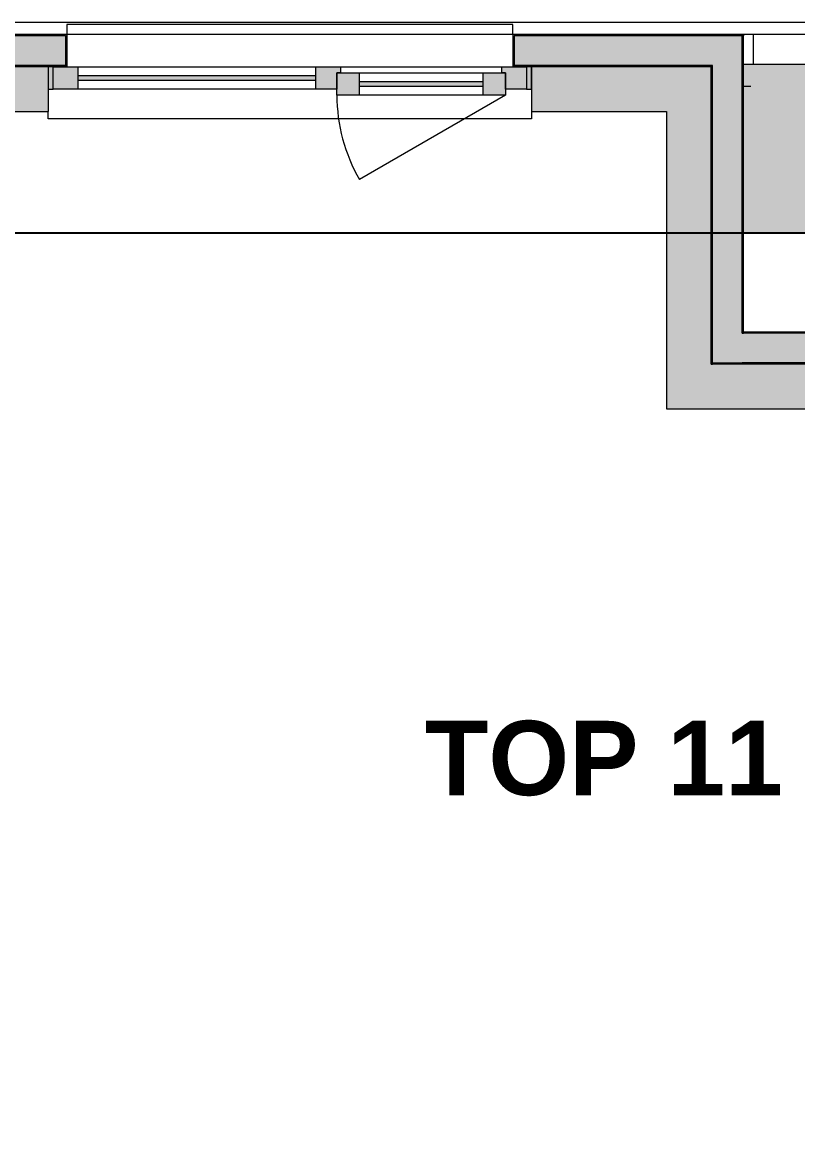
# Model space of a CAD drawing. Header units: metres. Extents: x -4 to 206, y -18 to 45.
# Drawn here: x 178.209 to 181.339, y 36.377 to 40.833 of the extents above; entities that cross this region are included whole.
import ezdxf

# ---------------------------------------------------------------- set-up
doc = ezdxf.new("R2010")
doc.units = ezdxf.units.M
doc.header["$MEASUREMENT"] = 0
doc.set_wipeout_variables(frame=1)
for name, pattern in [('Baufluchtlinie', [0.013, 0.008, -0.005]), ('Punkt 1_1', [0.075, 0.025, -0.05]), ('UNSICHTBAR', [0.4, 0, -0.4]), ('Wipeout_Contour', [1, 0, -1])]:
    doc.linetypes.add(name, pattern=pattern)
for name, color, linetype in [('110 Wand Aussen', 7, 'Continuous'), ('140 Geländer transparent', 7, 'Continuous'), ('165 Fassadengestaltung Bänder', 7, 'Continuous'), ('815 Raumbegrenzung', 7, 'Continuous'), ('905 VP Beschriftung Übersicht.Übersicht', 7, 'Continuous'), ('Neubau_840 Baulinien', 7, 'Continuous')]:
    doc.layers.add(name, color=color, linetype=linetype)
doc.styles.add('ERSTELLTER_STIL_8', font='arial.ttf')
doc.linetypes.add('Grenze Bundesland', pattern='A,0,[2,415_260415_PP_VA_1_6 3 St1.Shx,S=1.5873e-05,R=0,X=0,Y=0],-0.003,0', length=0.003)
doc.linetypes.add('Grenze Grundstück', pattern='A,0,[1,415_260415_PP_VA_1_6 3 St1.Shx,S=0.00031746,R=0,X=0,Y=0],-0.04,0', length=0.04)

# ---------------------------------------------------------------- blocks, each defined once
blk = doc.blocks.new('Decke_2_3', base_point=(168.0292, 39.9854))
at = {"layer": '165 Fassadengestaltung Bänder', "color": 7, "linetype": 'Continuous', "lineweight": 13, "flags": 128}
blk.add_lwpolyline([(168.0292, 39.9854), (168.0292, 40.0482), (171.7342, 40.8333), (173.9192, 40.8333), (181.1192, 40.8333), (183.2439, 40.8333), (187.0142, 40.0343), (187.0142, 39.9833), (186.9642, 39.9833), (186.9642, 39.9908), (183.2392, 40.7833), (171.7395, 40.7833)], close=True, dxfattribs=at)
blk = doc.blocks.new('2-Flügelfenster 1+1 27[2]_3', base_point=(168.0292, 39.9833))
at = {"layer": '110 Wand Aussen', "linetype": 'Continuous', "lineweight": 0, "true_color": 0x000000}
for points in [[(178.3342, 40.6533), (178.3142, 40.6533), (178.3142, 40.5633), (178.3342, 40.5633)], [(180.2442, 40.5633), (180.2642, 40.5633), (180.2642, 40.6533), (180.2442, 40.6533)]]:
    blk.add_hatch(color=18, dxfattribs=at).paths.add_polyline_path(points)
at = {"layer": '110 Wand Aussen', "linetype": 'Continuous', "lineweight": 0, "true_color": 0xffffff}
for points in [[(178.3342, 40.6533), (178.3342, 40.5633), (178.4342, 40.5633), (178.4342, 40.6533)], [(179.4442, 40.5633), (179.4442, 40.6533), (179.3942, 40.6533), (179.3942, 40.5633)], [(179.4442, 40.6533), (179.4442, 40.5633), (179.4792, 40.5633), (179.4792, 40.6283), (179.4942, 40.6283), (179.4942, 40.6533)], [(180.2442, 40.5633), (180.2442, 40.6533), (180.1442, 40.6533), (180.1442, 40.6283), (180.1592, 40.6283), (180.1592, 40.5633)], [(178.4342, 40.5983), (179.3942, 40.5983), (179.3942, 40.6183), (178.4342, 40.6183)], [(179.5692, 40.6283), (179.4792, 40.6283), (179.4792, 40.5383), (179.5692, 40.5383)], [(180.1592, 40.6283), (180.0692, 40.6283), (180.0692, 40.5383), (180.1592, 40.5383)], [(180.0692, 40.5733), (180.0692, 40.5933), (179.5692, 40.5933), (179.5692, 40.5733)]]:
    blk.add_hatch(color=7, dxfattribs=at).paths.add_polyline_path(points)
at = {"layer": '110 Wand Aussen', "color": 7, "linetype": 'Continuous', "lineweight": 13}
for p, q in [((180.1892, 40.8233), (178.3892, 40.8233)), ((178.3892, 40.8233), (178.3892, 40.7833)), ((180.1892, 40.7833), (180.1892, 40.8233)), ((178.3892, 40.7833), (178.3892, 40.7783)), ((178.3892, 40.7783), (178.3892, 40.6583)), ((180.1892, 40.7833), (180.1892, 40.7783)), ((180.1892, 40.7783), (180.1892, 40.6583)), ((178.3842, 40.6533), (178.3142, 40.6533)), ((178.3842, 40.6533), (178.3142, 40.6533)), ((178.3342, 40.6533), (178.4342, 40.6533)), ((178.3342, 40.5633), (178.3342, 40.6533)), ((178.3842, 40.6533), (178.3892, 40.6533)), ((178.3842, 40.6533), (178.3892, 40.6533)), ((178.3892, 40.6583), (178.3892, 40.6533)), ((178.4342, 40.6533), (179.3942, 40.6533)), ((178.4342, 40.6533), (178.4342, 40.5633)), ((179.3942, 40.5633), (179.3942, 40.6533)), ((179.3942, 40.6533), (179.4442, 40.6533)), ((179.4442, 40.6533), (179.4942, 40.6533)), ((179.4942, 40.6533), (180.1442, 40.6533)), ((179.4942, 40.6533), (179.4942, 40.6283)), ((180.1442, 40.6283), (180.1442, 40.6533)), ((180.1442, 40.6533), (180.2442, 40.6533)), ((180.1892, 40.6583), (180.1892, 40.6533)), ((180.1942, 40.6533), (180.1892, 40.6533)), ((180.1942, 40.6533), (180.1892, 40.6533)), ((180.2442, 40.6533), (180.2442, 40.5633)), ((178.4342, 40.6183), (179.3942, 40.6183)), ((179.3942, 40.5983), (178.4342, 40.5983)), ((179.4942, 40.6283), (179.4792, 40.6283)), ((179.4792, 40.6283), (179.4792, 40.5633)), ((179.4792, 40.5383), (179.4792, 40.6283)), ((179.4792, 40.6283), (179.5692, 40.6283)), ((179.5692, 40.6283), (180.0692, 40.6283)), ((179.5692, 40.6283), (179.5692, 40.5383)), ((180.0692, 40.5383), (180.0692, 40.6283)), ((180.0692, 40.6283), (180.1592, 40.6283)), ((180.1592, 40.6283), (180.1442, 40.6283)), ((180.1592, 40.5633), (180.1592, 40.6283)), ((180.1592, 40.6283), (180.1592, 40.5383)), ((178.4342, 40.5633), (178.3342, 40.5633)), ((179.3942, 40.5633), (178.4342, 40.5633)), ((179.4442, 40.5633), (179.3942, 40.5633)), ((179.4792, 40.5633), (179.4442, 40.5633)), ((179.5692, 40.5933), (180.0692, 40.5933)), ((180.0692, 40.5733), (179.5692, 40.5733)), ((180.2442, 40.5633), (180.1592, 40.5633)), ((179.5692, 40.5383), (179.4792, 40.5383)), ((180.0692, 40.5383), (179.5692, 40.5383)), ((180.1592, 40.5383), (180.0692, 40.5383)), ((178.3142, 40.4433), (178.3142, 40.4733)), ((180.2642, 40.4733), (180.2642, 40.4433)), ((180.2642, 40.4433), (178.3142, 40.4433))]:
    blk.add_line(p, q, dxfattribs=at)
at = {"layer": '110 Wand Aussen', "color": 7, "linetype": 'Continuous', "lineweight": 18}
for p, q in [((178.3142, 40.6533), (178.3142, 40.5633)), ((178.3142, 40.6533), (178.3142, 40.5633)), ((180.2642, 40.6533), (180.1942, 40.6533)), ((180.2642, 40.6533), (180.1942, 40.6533)), ((180.2642, 40.6533), (180.2642, 40.5633)), ((180.2642, 40.6533), (180.2642, 40.5633)), ((178.3142, 40.5633), (178.3142, 40.4733)), ((180.2642, 40.5633), (180.2642, 40.4733))]:
    blk.add_line(p, q, dxfattribs=at)
at = {"layer": '110 Wand Aussen', "color": 8, "linetype": 'Baufluchtlinie', "lineweight": 0, "ltscale": 200}
blk.add_line((180.1592, 40.5383), (179.5703, 40.1983), dxfattribs=at)
at = {"layer": '110 Wand Aussen', "color": 7, "linetype": 'Continuous', "lineweight": 13, "flags": 128}
for points in [[(178.3342, 40.6533), (178.3142, 40.6533), (178.3142, 40.5633), (178.3342, 40.5633)], [(180.2442, 40.5633), (180.2642, 40.5633), (180.2642, 40.6533), (180.2442, 40.6533)]]:
    blk.add_lwpolyline(points, close=True, dxfattribs=at)
at = {"layer": '110 Wand Aussen', "color": 8, "linetype": 'Baufluchtlinie', "lineweight": 0, "ltscale": 200}
blk.add_arc((180.1592, 40.5383), 0.68, 180, 210, dxfattribs=at)
blk = doc.blocks.new('Wand_20_3', base_point=(173.9192, 40.7833))
at = {"layer": '110 Wand Aussen', "linetype": 'Continuous', "lineweight": 0, "true_color": 0x000000}
for points in [[(178.3842, 40.7833), (176.6642, 40.7833), (176.6642, 40.7783), (178.3842, 40.7783)], [(176.6642, 40.7783), (176.6642, 40.6583), (178.3842, 40.6583), (178.3842, 40.7783)], [(178.3842, 40.7833), (178.3842, 40.6533), (178.3892, 40.6533), (178.3892, 40.7833)], [(180.1942, 40.7833), (180.1892, 40.7833), (180.1892, 40.6533), (180.1942, 40.6533)], [(181.1142, 40.7833), (180.1942, 40.7833), (180.1942, 40.7783), (181.1142, 40.7783)], [(180.1942, 40.7783), (180.1942, 40.6583), (180.9942, 40.6583), (180.9942, 40.7783)], [(180.9942, 40.6583), (181.1142, 40.6583), (181.1142, 40.7783)], [(180.9942, 40.6583), (181.1142, 40.7783), (180.9942, 40.7783)], [(181.1142, 40.7783), (181.1192, 40.7783), (181.1192, 40.7833)], [(181.1142, 40.7783), (181.1192, 40.7833), (181.1142, 40.7833)], [(176.6642, 40.6533), (178.3842, 40.6533), (178.3842, 40.6583), (176.6642, 40.6583)], [(176.7342, 40.6533), (176.7342, 40.5633), (176.7342, 40.4733), (178.3142, 40.4733), (178.3142, 40.5633), (178.3142, 40.6533)], [(180.1942, 40.6533), (180.9892, 40.6533), (180.9892, 40.6583), (180.1942, 40.6583)], [(180.2642, 40.5633), (180.2642, 40.4733), (180.8092, 40.4733), (180.8092, 40.6533), (180.2642, 40.6533)], [(180.8092, 40.4733), (180.9892, 40.4733), (180.9892, 40.6533)], [(180.8092, 40.4733), (180.9892, 40.6533), (180.8092, 40.6533)], [(180.9892, 40.6533), (180.9942, 40.6533), (180.9942, 40.6583)], [(180.9892, 40.6533), (180.9942, 40.6583), (180.9892, 40.6583)]]:
    blk.add_hatch(color=18, dxfattribs=at).paths.add_polyline_path(points)
at = {"layer": '110 Wand Aussen', "color": 7, "linetype": 'Continuous', "lineweight": 13}
for p, q in [((178.3842, 40.7783), (176.6642, 40.7783)), ((178.3842, 40.7833), (178.3892, 40.7833)), ((178.3842, 40.7783), (178.3842, 40.6533)), ((178.3892, 40.7833), (178.3892, 40.7783)), ((178.3892, 40.7783), (178.3892, 40.6583)), ((180.1892, 40.7833), (180.1892, 40.7783)), ((180.1942, 40.7833), (180.1892, 40.7833)), ((180.1892, 40.7783), (180.1892, 40.6583)), ((180.9942, 40.7783), (180.1942, 40.7783)), ((180.1942, 40.7783), (180.1942, 40.6533)), ((181.1142, 40.7783), (180.9942, 40.7783)), ((181.1142, 40.6583), (181.1142, 40.7783)), ((178.3842, 40.6583), (176.6642, 40.6583)), ((178.3842, 40.6533), (178.3142, 40.6533)), ((178.3842, 40.6533), (178.3892, 40.6533)), ((178.3892, 40.6583), (178.3892, 40.6533)), ((180.1892, 40.6583), (180.1892, 40.6533)), ((180.1942, 40.6533), (180.1892, 40.6533)), ((180.9892, 40.6583), (180.1942, 40.6583)), ((180.9942, 40.6583), (180.9892, 40.6583)), ((180.9942, 40.6533), (180.9942, 40.6583))]:
    blk.add_line(p, q, dxfattribs=at)
at = {"layer": '110 Wand Aussen', "color": 7, "linetype": 'Continuous', "lineweight": 18}
for p, q in [((178.3142, 40.6533), (176.7342, 40.6533)), ((178.3142, 40.6533), (178.3142, 40.5633)), ((180.2642, 40.6533), (180.1942, 40.6533)), ((180.8092, 40.6533), (180.2642, 40.6533)), ((180.2642, 40.6533), (180.2642, 40.5633)), ((180.9892, 40.6533), (180.8092, 40.6533)), ((180.9892, 40.4733), (180.9892, 40.6533)), ((178.3142, 40.5633), (178.3142, 40.4733)), ((180.2642, 40.5633), (180.2642, 40.4733))]:
    blk.add_line(p, q, dxfattribs=at)
at = {"layer": '110 Wand Aussen', "color": 7, "linetype": 'Continuous', "lineweight": 13, "flags": 128}
for points in [[(178.3842, 40.7833), (176.6642, 40.7833)], [(181.1192, 40.7833), (180.1942, 40.7833)], [(181.1192, 40.7833), (181.1192, 40.7783)]]:
    blk.add_lwpolyline(points, dxfattribs=at)
at = {"layer": '110 Wand Aussen', "color": 7, "linetype": 'Continuous', "lineweight": 18, "flags": 128}
for points in [[(177.5792, 40.4733), (178.3142, 40.4733)], [(180.2642, 40.4733), (180.8092, 40.4733)]]:
    blk.add_lwpolyline(points, dxfattribs=at)
at = {"layer": '110 Wand Aussen', "color": 7, "linetype": 'Continuous', "lineweight": 13}
blk.add_blockref('2-Flügelfenster 1+1 27[2]_3', (168.0292, 39.9833), dxfattribs=at)
blk = doc.blocks.new('Wand_24_3', base_point=(181.1192, 39.5833))
at = {"layer": '110 Wand Aussen', "linetype": 'Continuous', "lineweight": 0, "true_color": 0x000000}
for points in [[(181.1142, 40.7783), (181.1142, 39.5833), (181.1192, 39.5833), (181.1192, 40.7783)], [(180.9892, 40.6533), (180.9892, 39.4583), (180.9942, 39.4583), (180.9942, 40.6533)], [(180.9942, 40.6583), (180.9942, 39.5783), (181.1142, 39.5783), (181.1142, 40.6583)], [(180.8092, 40.4733), (180.8092, 39.4533), (180.9892, 39.4533), (180.9892, 40.4733)], [(181.1142, 39.5783), (180.9942, 39.4583), (181.1142, 39.4583)], [(181.1142, 39.5783), (180.9942, 39.5783), (180.9942, 39.4583)], [(181.1192, 39.5833), (181.1142, 39.5783), (181.1192, 39.5783)], [(181.1192, 39.5833), (181.1142, 39.5833), (181.1142, 39.5783)], [(180.9892, 39.4533), (180.8092, 39.2733), (180.9892, 39.2733)], [(180.9892, 39.4533), (180.8092, 39.4533), (180.8092, 39.2733)], [(180.9942, 39.4583), (180.9892, 39.4533), (180.9942, 39.4533)], [(180.9942, 39.4583), (180.9892, 39.4583), (180.9892, 39.4533)]]:
    blk.add_hatch(color=18, dxfattribs=at).paths.add_polyline_path(points)
at = {"layer": '110 Wand Aussen', "color": 7, "linetype": 'Continuous', "lineweight": 13}
for p, q in [((181.1142, 40.6583), (181.1142, 40.7783)), ((180.9942, 40.6533), (180.9942, 40.6583)), ((180.9942, 39.4583), (180.9942, 40.6533)), ((181.1142, 39.5783), (181.1142, 40.6583)), ((181.1142, 39.5783), (181.1192, 39.5783)), ((180.9942, 39.4583), (181.1142, 39.4583))]:
    blk.add_line(p, q, dxfattribs=at)
at = {"layer": '110 Wand Aussen', "color": 7, "linetype": 'Continuous', "lineweight": 18}
for p, q in [((180.9892, 40.4733), (180.9892, 40.6533)), ((180.9892, 39.4533), (180.9892, 40.4733)), ((180.9892, 39.4533), (180.9942, 39.4533))]:
    blk.add_line(p, q, dxfattribs=at)
at = {"layer": '110 Wand Aussen', "color": 7, "linetype": 'Continuous', "lineweight": 13, "flags": 128}
blk.add_lwpolyline([(181.1192, 39.5833), (181.1192, 40.7783)], dxfattribs=at)
at = {"layer": '110 Wand Aussen', "color": 7, "linetype": 'Continuous', "lineweight": 18, "flags": 128}
for points in [[(180.8092, 40.4733), (180.8092, 39.2733)], [(180.8092, 39.2733), (180.9892, 39.2733)]]:
    blk.add_lwpolyline(points, dxfattribs=at)
blk = doc.blocks.new('1-Flügelfenster 27[6]_3', base_point=(168.0292, 39.9833))
at = {"layer": '110 Wand Aussen', "linetype": 'Continuous', "lineweight": 0, "true_color": 0x000000}
for points in [[(182.1492, 39.3633), (182.1492, 39.4533), (182.1292, 39.4533), (182.1292, 39.3633)], [(183.2792, 39.4533), (183.2792, 39.3633), (183.2992, 39.3633), (183.2992, 39.4533)]]:
    blk.add_hatch(color=18, dxfattribs=at).paths.add_polyline_path(points)
at = {"layer": '110 Wand Aussen', "linetype": 'Continuous', "lineweight": 0, "true_color": 0xffffff}
for points in [[(182.1492, 39.3633), (182.2342, 39.3633), (182.2342, 39.4283), (182.2492, 39.4283), (182.2492, 39.4533), (182.1492, 39.4533)], [(183.2792, 39.4533), (183.1792, 39.4533), (183.1792, 39.4283), (183.1942, 39.4283), (183.1942, 39.3633), (183.2792, 39.3633)], [(182.2342, 39.4283), (182.2342, 39.3383), (182.3242, 39.3383), (182.3242, 39.4283)], [(183.1042, 39.4283), (183.1042, 39.3383), (183.1942, 39.3383), (183.1942, 39.4283)], [(182.3242, 39.3733), (183.1042, 39.3733), (183.1042, 39.3933), (182.3242, 39.3933)]]:
    blk.add_hatch(color=7, dxfattribs=at).paths.add_polyline_path(points)
at = {"layer": '110 Wand Aussen', "color": 7, "linetype": 'Continuous', "lineweight": 13}
for p, q in [((182.2042, 39.5833), (183.2242, 39.5833)), ((182.2042, 39.5833), (182.2042, 39.5783)), ((182.2042, 39.5783), (182.2042, 39.4583)), ((183.2242, 39.5833), (183.2242, 39.5783)), ((183.2242, 39.5783), (183.2242, 39.4583)), ((182.2492, 39.4533), (182.1492, 39.4533)), ((182.1492, 39.4533), (182.1492, 39.3633)), ((182.1992, 39.4533), (182.2042, 39.4533)), ((182.1992, 39.4533), (182.2042, 39.4533)), ((182.2042, 39.4583), (182.2042, 39.4533)), ((183.1792, 39.4533), (182.2492, 39.4533)), ((182.2492, 39.4283), (182.2492, 39.4533)), ((183.2792, 39.4533), (183.1792, 39.4533)), ((183.1792, 39.4533), (183.1792, 39.4283)), ((183.2242, 39.4583), (183.2242, 39.4533)), ((183.2292, 39.4533), (183.2242, 39.4533)), ((183.2292, 39.4533), (183.2242, 39.4533)), ((183.2292, 39.4533), (183.2992, 39.4533)), ((183.2292, 39.4533), (183.2992, 39.4533)), ((183.2792, 39.3633), (183.2792, 39.4533)), ((182.2342, 39.3633), (182.2342, 39.4283)), ((182.2342, 39.4283), (182.2492, 39.4283)), ((182.2342, 39.4283), (182.2342, 39.3383)), ((182.3242, 39.4283), (182.2342, 39.4283)), ((183.1042, 39.4283), (182.3242, 39.4283)), ((182.3242, 39.3383), (182.3242, 39.4283)), ((183.1042, 39.4283), (183.1042, 39.3383)), ((183.1942, 39.4283), (183.1042, 39.4283)), ((183.1792, 39.4283), (183.1942, 39.4283)), ((183.1942, 39.4283), (183.1942, 39.3633)), ((183.1942, 39.3383), (183.1942, 39.4283)), ((182.1492, 39.3633), (182.2342, 39.3633)), ((183.1042, 39.3933), (182.3242, 39.3933)), ((182.3242, 39.3733), (183.1042, 39.3733)), ((183.1942, 39.3633), (183.2792, 39.3633)), ((182.2342, 39.3383), (182.3242, 39.3383)), ((182.3242, 39.3383), (183.1042, 39.3383)), ((183.1042, 39.3383), (183.1942, 39.3383)), ((182.1292, 39.2733), (183.2992, 39.2733))]:
    blk.add_line(p, q, dxfattribs=at)
at = {"layer": '110 Wand Aussen', "color": 7, "linetype": 'Punkt 1_1', "lineweight": 13}
for p, q in [((182.2042, 39.5833), (183.2242, 39.5833)), ((182.1292, 39.2733), (183.2992, 39.2733))]:
    blk.add_line(p, q, dxfattribs=at)
at = {"layer": '110 Wand Aussen', "color": 7, "linetype": 'Continuous', "lineweight": 18}
for p, q in [((182.1292, 39.4533), (182.1292, 39.3633)), ((182.1292, 39.4533), (182.1292, 39.3633)), ((182.1292, 39.4533), (182.1992, 39.4533)), ((182.1292, 39.4533), (182.1992, 39.4533)), ((183.2992, 39.4533), (183.2992, 39.3633)), ((183.2992, 39.4533), (183.2992, 39.3633)), ((182.1292, 39.3633), (182.1292, 39.2733)), ((183.2992, 39.3633), (183.2992, 39.2733))]:
    blk.add_line(p, q, dxfattribs=at)
at = {"layer": '110 Wand Aussen', "color": 8, "linetype": 'Continuous', "lineweight": 0}
blk.add_line((183.1942, 39.3383), (183.1942, 38.3783), dxfattribs=at)
at = {"layer": '110 Wand Aussen', "color": 7, "linetype": 'Continuous', "lineweight": 13, "flags": 128}
for points in [[(182.1492, 39.3633), (182.1292, 39.3633), (182.1292, 39.4533), (182.1492, 39.4533)], [(183.2792, 39.4533), (183.2992, 39.4533), (183.2992, 39.3633), (183.2792, 39.3633)]]:
    blk.add_lwpolyline(points, close=True, dxfattribs=at)
at = {"layer": '110 Wand Aussen', "color": 8, "linetype": 'Continuous', "lineweight": 0}
blk.add_arc((183.1942, 39.3383), 0.96, 180, 270, dxfattribs=at)
at = {"layer": '110 Wand Aussen', "color": 7, "linetype": 'Continuous', "lineweight": 13}
for p in [(182.2042, 39.5833), (183.2242, 39.5833), (182.1292, 39.2733), (183.2992, 39.2733)]:
    blk.add_point(p, dxfattribs=at)
blk = doc.blocks.new('Wand_25_3', base_point=(183.2242, 39.5833))
at = {"layer": '110 Wand Aussen', "linetype": 'Continuous', "lineweight": 0, "true_color": 0x000000}
for points in [[(181.1142, 39.4583), (182.1992, 39.4583), (182.1992, 39.5783), (181.1142, 39.5783)], [(181.1192, 39.5833), (181.1192, 39.5783), (182.1992, 39.5783), (182.1992, 39.5833)], [(182.1992, 39.5833), (182.1992, 39.4533), (182.2042, 39.4533), (182.2042, 39.5833)], [(183.2292, 39.5833), (183.2242, 39.5833), (183.2292, 39.5783)], [(183.2292, 39.5833), (183.2242, 39.5833), (183.2242, 39.4533), (183.2292, 39.4533)], [(183.3492, 39.5783), (183.2292, 39.5783), (183.3492, 39.4583)], [(183.2292, 39.5783), (183.2292, 39.4583), (183.3492, 39.4583)], [(180.9892, 39.4533), (180.9892, 39.2733), (182.1292, 39.2733), (182.1292, 39.3633), (182.1292, 39.4533)], [(180.9942, 39.4583), (180.9942, 39.4533), (182.1992, 39.4533), (182.1992, 39.4583)], [(183.2292, 39.4533), (183.3492, 39.4533), (183.3492, 39.4583), (183.2292, 39.4583)], [(183.2992, 39.4533), (183.2992, 39.3633), (183.2992, 39.2733), (183.3542, 39.2733), (183.3542, 39.4533)], [(183.3542, 39.4583), (183.3492, 39.4583), (183.3542, 39.4533)], [(183.3492, 39.4583), (183.3492, 39.4533), (183.3542, 39.4533)], [(183.5342, 39.4533), (183.3542, 39.4533), (183.5342, 39.2733)], [(183.3542, 39.4533), (183.3542, 39.2733), (183.5342, 39.2733)]]:
    blk.add_hatch(color=18, dxfattribs=at).paths.add_polyline_path(points)
at = {"layer": '110 Wand Aussen', "color": 7, "linetype": 'Continuous', "lineweight": 13}
for p, q in [((181.1142, 39.5783), (181.1192, 39.5783)), ((182.1992, 39.5783), (181.1192, 39.5783)), ((182.1992, 39.5833), (182.2042, 39.5833)), ((182.1992, 39.5783), (182.1992, 39.4533)), ((182.2042, 39.5833), (182.2042, 39.5783)), ((182.2042, 39.5783), (182.2042, 39.4583)), ((183.2242, 39.5833), (183.2242, 39.5783)), ((183.2292, 39.5833), (183.2242, 39.5833)), ((183.2242, 39.5783), (183.2242, 39.4583)), ((183.2292, 39.5783), (183.2292, 39.5833)), ((183.2292, 39.5783), (183.2292, 39.4533)), ((183.3492, 39.4583), (183.3492, 39.5783)), ((180.9942, 39.4583), (181.1142, 39.4583)), ((182.1992, 39.4583), (181.1142, 39.4583)), ((182.1992, 39.4533), (182.2042, 39.4533)), ((182.2042, 39.4583), (182.2042, 39.4533)), ((183.2242, 39.4583), (183.2242, 39.4533)), ((183.2292, 39.4533), (183.2242, 39.4533)), ((183.3492, 39.4583), (183.2292, 39.4583)), ((183.2292, 39.4533), (183.2992, 39.4533))]:
    blk.add_line(p, q, dxfattribs=at)
at = {"layer": '110 Wand Aussen', "color": 7, "linetype": 'Continuous', "lineweight": 18}
for p, q in [((180.9892, 39.4533), (180.9942, 39.4533)), ((182.1292, 39.4533), (180.9942, 39.4533)), ((182.1292, 39.4533), (182.1992, 39.4533)), ((182.1292, 39.4533), (182.1292, 39.3633)), ((183.3542, 39.4533), (183.2992, 39.4533)), ((183.2992, 39.4533), (183.2992, 39.3633)), ((183.3542, 39.4533), (183.3542, 39.4583)), ((182.1292, 39.3633), (182.1292, 39.2733)), ((183.2992, 39.3633), (183.2992, 39.2733))]:
    blk.add_line(p, q, dxfattribs=at)
at = {"layer": '110 Wand Aussen', "color": 7, "linetype": 'Continuous', "lineweight": 13, "flags": 128}
blk.add_lwpolyline([(182.1992, 39.5833), (181.1192, 39.5833)], dxfattribs=at)
at = {"layer": '110 Wand Aussen', "color": 7, "linetype": 'Continuous', "lineweight": 18, "flags": 128}
for points in [[(183.5342, 39.2733), (183.5342, 39.4533)], [(180.9892, 39.2733), (182.1292, 39.2733)], [(183.2992, 39.2733), (183.5342, 39.2733)]]:
    blk.add_lwpolyline(points, dxfattribs=at)
at = {"layer": '110 Wand Aussen', "color": 7, "linetype": 'Continuous', "lineweight": 13}
blk.add_blockref('1-Flügelfenster 27[6]_3', (168.0292, 39.9833), dxfattribs=at)
blk = doc.blocks.new('Wand_29_3', base_point=(181.1592, 40.7833))
at = {"color": 254, "linetype": 'Wipeout_Contour', "lineweight": 0, "ltscale": 564.014457}
blk.add_wipeout([(183.2266, 40.6633), (183.8032, 40.6633), (183.2392, 40.7833)], dxfattribs=at).dxf.layer = '140 Geländer transparent'
at = {"color": 254, "linetype": 'Wipeout_Contour', "lineweight": 0, "ltscale": 562.210551}
blk.add_wipeout([(183.2392, 40.7833), (182.6626, 40.7833), (183.2266, 40.6633)], dxfattribs=at).dxf.layer = '140 Geländer transparent'
at = {"color": 254, "linetype": 'Wipeout_Contour', "lineweight": 0, "ltscale": 746.471118}
blk.add_wipeout([(182.6626, 40.7833), (181.1592, 40.7833), (181.1592, 40.6633), (183.2266, 40.6633)], dxfattribs=at).dxf.layer = '140 Geländer transparent'
at = {"layer": '140 Geländer transparent', "color": 7, "linetype": 'Continuous', "lineweight": 18, "flags": 128}
for points in [[(183.2392, 40.7833), (181.1592, 40.7833)], [(181.1592, 40.7833), (181.1592, 40.6633)], [(183.2392, 40.7833), (183.8032, 40.6633)], [(181.1592, 40.6633), (183.2266, 40.6633)]]:
    blk.add_lwpolyline(points, dxfattribs=at)

msp = doc.modelspace()

# ---------------------------------------------------------------- hatches: boundary and pattern name
at = {"layer": '905 VP Beschriftung Übersicht.Übersicht', "linetype": 'Continuous', "lineweight": 13}
msp.add_hatch(color=8, dxfattribs=at).paths.add_polyline_path([(181.1192, 40.6633), (183.2242, 40.6633), (183.2242, 39.9833), (181.1192, 39.9833)])

# ---------------------------------------------------------------- linework, layer by layer
at = {"layer": '815 Raumbegrenzung', "color": 8, "linetype": 'UNSICHTBAR', "lineweight": 13}
msp.add_lwpolyline([(183.6496, 40.5733), (181.1192, 40.5733)], dxfattribs=at)
at = {"layer": '815 Raumbegrenzung', "color": 8, "linetype": 'Punkt 1_1', "lineweight": 13}
msp.add_lwpolyline([(181.1192, 39.9833), (183.2242, 39.9833)], dxfattribs=at)
at = {"layer": 'Neubau_840 Baulinien', "color": 1, "linetype": 'Continuous', "lineweight": 25, "true_color": 0xfb0106}
msp.add_lwpolyline([(156.4923, 40.0487), (168.0292, 39.9833), (187.0142, 39.9833), (206.0053, 39.9674)], dxfattribs=at)
at = {"layer": 'Neubau_840 Baulinien', "color": 254, "linetype": 'Grenze Grundstück', "lineweight": 13, "true_color": 0xe3e3e3}
msp.add_lwpolyline([(168.0292, 39.9831), (187.0142, 39.9821), (186.9872, 28.5382), (186.9327, 20.413), (186.8778, 8.6553), (168.0957, 5.9564), (168.0856, 27.7802)], close=True, dxfattribs=at)

# ---------------------------------------------------------------- block references
at = {"layer": '110 Wand Aussen', "color": 7, "lineweight": 25}
for name, p in [('Wand_20_3', (173.9192, 40.7833)), ('Wand_24_3', (181.1192, 39.5833)), ('Wand_25_3', (183.2242, 39.5833))]:
    msp.add_blockref(name, p, dxfattribs=at)
at = {"layer": '165 Fassadengestaltung Bänder', "color": 7, "linetype": 'Continuous', "lineweight": 13}
msp.add_blockref('Decke_2_3', (168.0292, 39.9854), dxfattribs=at)

# ---------------------------------------------------------------- texts
at = {"layer": '905 VP Beschriftung Übersicht.Übersicht', "color": 7, "linetype": 'Continuous', "lineweight": 13, "insert": (181.2785, 38.015), "char_height": 0.3, "attachment_point": 3, "style": 'ERSTELLTER_STIL_8'}
msp.add_mtext('\\A1;{\\pqr;\\fHelvetica|b1|i0|c0|p0;\\W1.000000;TOP 11}', dxfattribs=at)

# ---------------------------------------------------------------- next in the draw order: block references
at = {"layer": '140 Geländer transparent', "color": 7, "lineweight": 18}
msp.add_blockref('Wand_29_3', (181.1592, 40.7833), dxfattribs=at)

# ---------------------------------------------------------------- next in the draw order: linework, layer by layer
at = {"layer": '140 Geländer transparent', "color": 7, "linetype": 'Grenze Bundesland', "lineweight": 13, "ltscale": 200}
msp.add_line((181.1192, 40.6633), (181.1592, 40.6633), dxfattribs=at)

doc.saveas('drawing.dxf')
